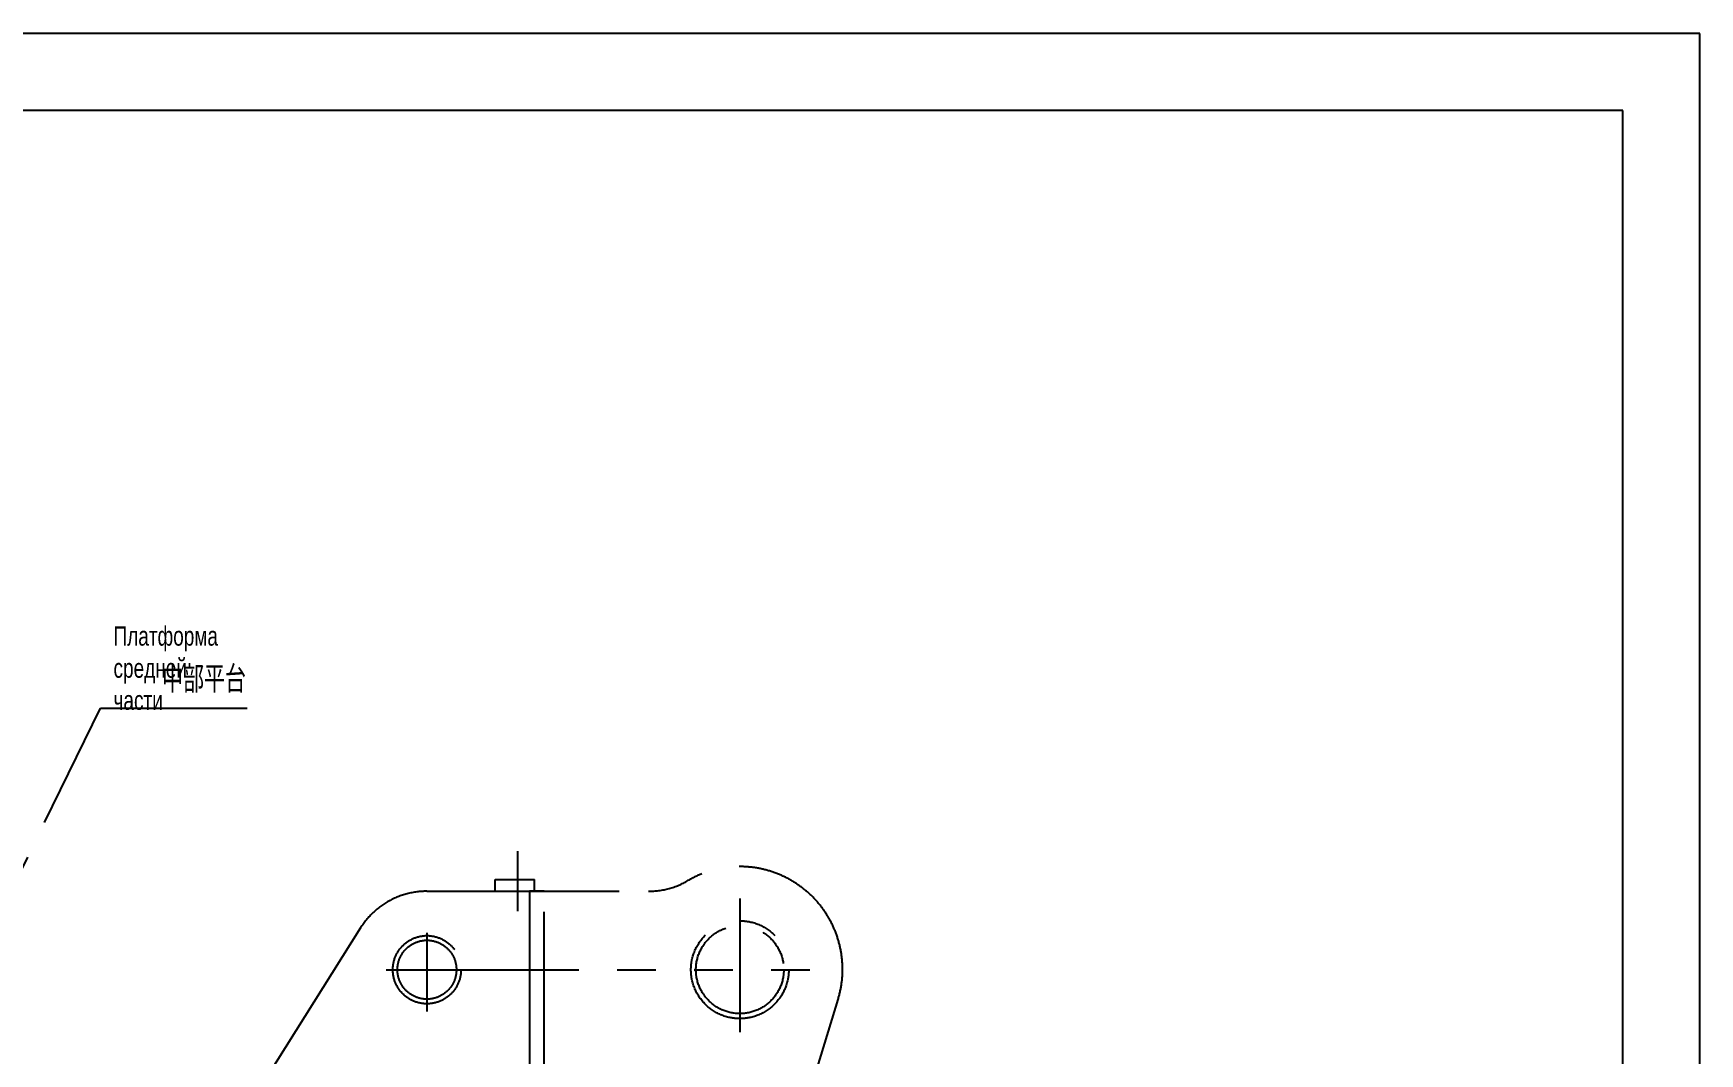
# Model space of a CAD drawing. Header units: millimetres. Extents: x 0 to 16800, y -462 to 11880.
# Drawn here: x 12472 to 16800, y 9231 to 11880 of the extents above; entities that cross this region are included whole.
import ezdxf

# ---------------------------------------------------------------- set-up
doc = ezdxf.new("R2010")
doc.units = ezdxf.units.MM
doc.header["$LTSCALE"] = 400
doc.linetypes.add('G', pattern=[2, 1.25, -0.25, 0.25, -0.25])
doc.linetypes.add('K', pattern=[2.5, 1.25, -0.25, 0.25, -0.25, 0.25, -0.25])
for name, color, linetype in [('01', 7, 'Continuous'), ('02', 1, 'Continuous'), ('05', 4, 'G'), ('07', 6, 'K')]:
    doc.layers.add(name, color=color, linetype=linetype)
doc.styles.get("Standard").update_dxf_attribs({"font": 'isocp', "width": 0.707, "bigfont": 'intecad.shx'})
doc.dimstyles.new('INTE', dxfattribs={"dimscale": 40, "dimtxt": 3.5, "dimasz": 3, "dimexe": 3, "dimexo": 0, "dimgap": 1, "dimtad": 1, "dimdec": 1, "dimdsep": 46, "dimtxsty": 'Standard', "dimcen": 0, "dimclrd": 1, "dimclre": 1, "dimclrt": 3, "dimaunit": 1, "dimadec": 0, "dimazin": 0, "dimtfac": 1, "dimtdec": 1, "dimtmove": 0, "dimatfit": 0, "dimfxl": 1, "dimarcsym": 0})

# ---------------------------------------------------------------- blocks, each defined once
blk = doc.blocks.new('tfdfsdfsd')
at = {"layer": '07', "color": 6, "linetype": 'K'}
for p, q in [((40685.8, 34942), (40685.8, 34786.3)), ((40628.4, 34838), (40628.4, 34868.7)), ((40628.4, 34868.7), (40730.4, 34868.7)), ((40730.4, 34838), (40730.4, 34868.7)), ((40450.4, 34838), (41026.6, 34838)), ((40755.4, 34838), (40717.4, 34838)), ((40717.4, 34838), (40717.4, 34284.5)), ((40755.4, 34284.5), (40755.4, 34838)), ((41263.6, 34819.3), (41263.6, 34472.1)), ((40278.5, 34743), (40036.1, 34357.1)), ((40450.8, 34730.4), (40450.8, 34525.6)), ((40345, 34634.3), (41445.5, 34634.3)), ((41439.6, 34298), (41518.7, 34557))]:
    blk.add_line(p, q, dxfattribs=at)
for centre, radius in [((41263.6, 34634.3), 127), ((40450.8, 34634.3), 88.5), ((41263.6, 34634.3), 114), ((40450.8, 34634.3), 76.5)]:
    blk.add_circle(centre, radius, dxfattribs=at)
for centre, radius, start, end in [((41263.4, 34635), 267, 343.0117, 120.2507), ((41026.6, 35041), 203, 270, 300.2507), ((40450.4, 34635), 203, 90, 147.8621)]:
    blk.add_arc(centre, radius, start, end, dxfattribs=at)
blk = doc.blocks.new('*U191')
at = {"layer": '01'}
for points in [[(415, 292), (25, 292)], [(415, 5), (415, 292)]]:
    blk.add_lwpolyline(points, dxfattribs=at)
at = {"layer": '02'}
for points in [[(420, 297), (0, 297)], [(420, 0), (420, 297)]]:
    blk.add_lwpolyline(points, dxfattribs=at)

msp = doc.modelspace()

# ---------------------------------------------------------------- block references
at = {"layer": '01', "xscale": 40, "yscale": 40, "zscale": 40}
msp.add_blockref('*U191', (0, 0), dxfattribs=at)
at = {"layer": '02'}
msp.add_blockref('tfdfsdfsd', (-26956.58, -25185.29), dxfattribs=at)

# ---------------------------------------------------------------- texts
at = {"layer": '01', "insert": (12680.18, 10340.3), "char_height": 50, "width": 2.9576, "attachment_point": 1}
msp.add_mtext('{\\fArial|b0|i0|c204|p34;\\C3;Платформа средней части}', dxfattribs=at)
at = {"layer": '05', "color": 3, "insert": (12806.41, 10167.88), "char_height": 70, "attachment_point": 7}
msp.add_mtext('中部平台', dxfattribs=at)

# ---------------------------------------------------------------- leaders
at = {"layer": '05', "annotation_type": 0, "has_hookline": 1, "hookline_direction": 0, "text_width": 221.06}
msp.add_leader([(12149.45, 9112.72), (12646.41, 10127.88), (12766.41, 10127.88)], dimstyle='INTE', dxfattribs=at)

doc.saveas('drawing.dxf')
